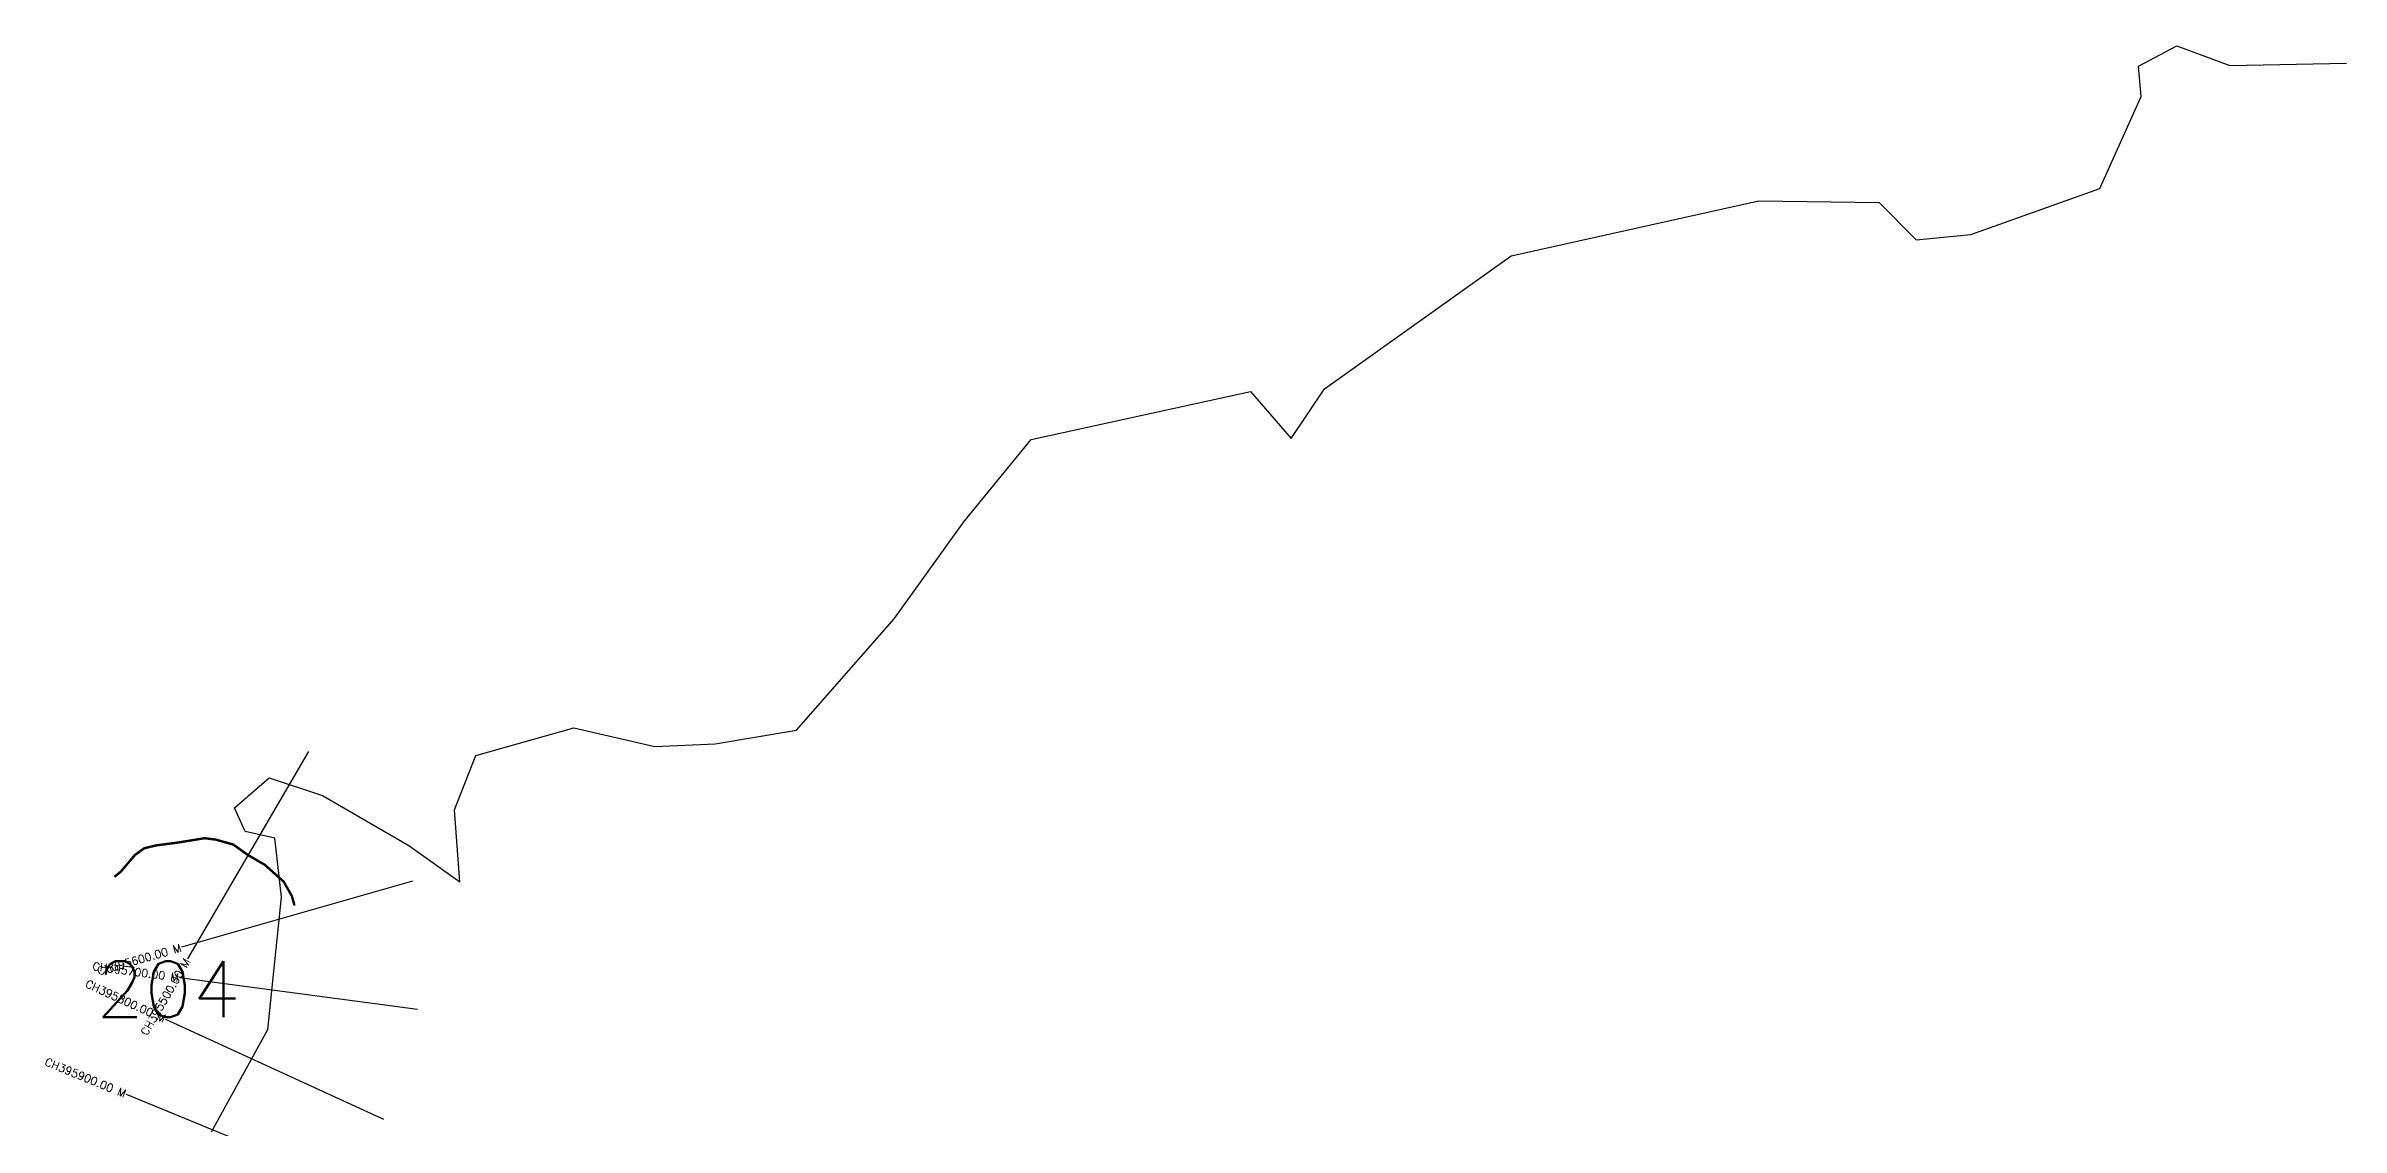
# Model space of a CAD drawing. Header units: metres. Extents: x 303676 to 308665, y 1944228 to 1947942.
# Drawn here: x 303699 to 306568, y 1946432 to 1947784 of the extents above; entities that cross this region are included whole.
import ezdxf
from ezdxf.enums import TextEntityAlignment as Align

# ---------------------------------------------------------------- set-up
doc = ezdxf.new("R2010")
doc.units = ezdxf.units.M
doc.header["$MEASUREMENT"] = 0
for name, color, linetype in [('CS', 134, 'Continuous'), ('CSMark', 6, 'Continuous'), ('NATURALLY PROTECTED', 3, 'Continuous')]:
    doc.layers.add(name, color=color, linetype=linetype)
doc.styles.get("Standard").update_dxf_attribs({"font": 'simplex.shx'})

msp = doc.modelspace()

# ---------------------------------------------------------------- linework, layer by layer
at = {"color": 6, "flags": 128}
for points in [[(305990.5, 1947587.7), (306036.8, 1947541.1), (306105.4, 1947547.6), (306266.3, 1947605.2), (306318.3, 1947720.3), (306314.8, 1947758.2), (306362.8, 1947783.5), (306428.8, 1947759.2), (306574.7, 1947762)], [(303906.1, 1946425.6), (303976.7, 1946553.6), (303993.9, 1946719.2), (303985.5, 1946792.9), (303948.2, 1946801.3), (303935, 1946830.7), (303978.3, 1946868.1), (304045.2, 1946846.1), (304153, 1946783.5), (304216.8, 1946738.1), (304209.8, 1946828.1), (304236.7, 1946896.4), (304359.1, 1946930.9), (304460.3, 1946907.4), (304535.8, 1946910.8), (304637.6, 1946927.8), (304759.7, 1947067.2), (304846.8, 1947188.6), (304930.7, 1947291.5), (305205, 1947351.4), (305255.7, 1947292.6), (305297.4, 1947354.8), (305530.7, 1947520.9), (305840.2, 1947589.6)], [(305840.2, 1947589.6), (305990.5, 1947587.7)]]:
    msp.add_lwpolyline(points, dxfattribs=at)
at = {"layer": 'CS'}
for p, q in [((304027.6, 1946901.2), (303876.5, 1946642)), ((304157.4, 1946739.2), (303869, 1946656.4)), ((304163.6, 1946578.4), (303866.3, 1946618.3)), ((304121.8, 1946441), (303849.1, 1946566.1)), ((304077.4, 1946358.3), (303799.9, 1946472.5))]:
    msp.add_line(p, q, dxfattribs=at)
at = {"layer": 'NATURALLY PROTECTED', "const_width": 3, "flags": 128}
msp.add_lwpolyline([(303784.9, 1946744.5), (303792.7, 1946750.7), (303810.6, 1946771.8), (303822.2, 1946780.2), (303837.1, 1946783.8), (303864, 1946787.3), (303897.8, 1946792.8), (303911.8, 1946791), (303933.6, 1946784.8), (303951.6, 1946771.9), (303972.9, 1946759.5), (303996.5, 1946738.5), (304006.8, 1946720.3), (304010.1, 1946708.5)], dxfattribs=at)

# ---------------------------------------------------------------- texts
at = {"insert": (303762.1, 1946639.2), "char_height": 70, "attachment_point": 1}
msp.add_mtext_dynamic_manual_height_columns('204', width=95.172, gutter_width=1, heights=[0], dxfattribs=at)
at = {"layer": 'CSMark'}
for s, rotation, p in [('CH395600.00 M', 16.025, (303868.1, 1946656.1)), ('CH395500.00 M', 59.7586, (303876, 1946641.2)), ('CH395800.00 M', 335.3488, (303848.2, 1946566.5)), ('CH395700.00 M', 352.3543, (303865.3, 1946618.5)), ('CH395900.00 M', 337.6343, (303799, 1946472.8))]:
    msp.add_text(s, height=10, rotation=rotation, dxfattribs=at).set_placement(p, align=Align.MIDDLE_RIGHT)

doc.saveas('drawing.dxf')
